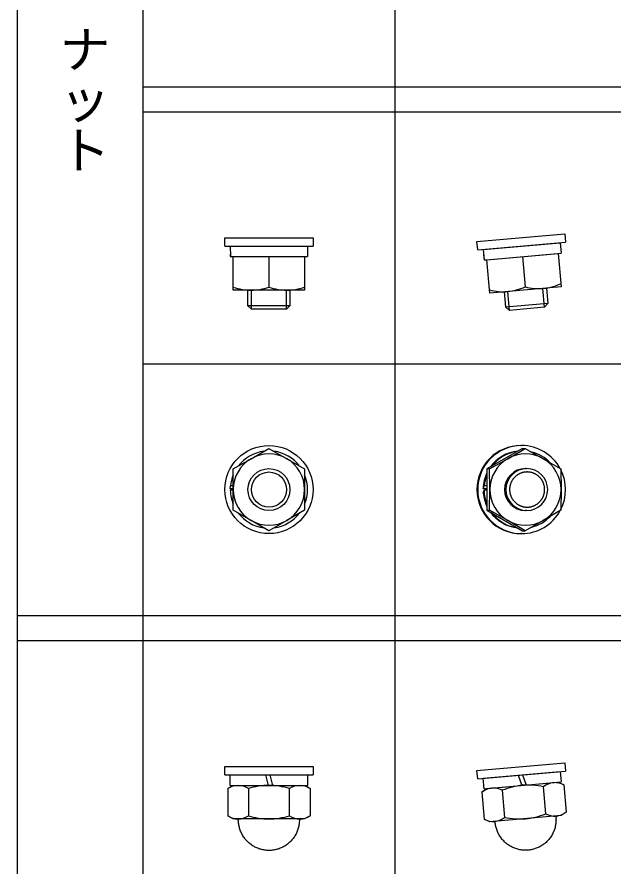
# Model space of a CAD drawing. Units: millimetres, scale not verified. Extents: x -585 to 585, y -390 to 417.
# Drawn here: x -585 to -442.8, y -197.9 to 4.6 of the extents above; entities that cross this region are included whole.
import ezdxf
from ezdxf.enums import TextEntityAlignment as Align

# ---------------------------------------------------------------- set-up
doc = ezdxf.new("R2010")
doc.units = ezdxf.units.MM
doc.header["$LTSCALE"] = 3
doc.layers.add('0-0', color=3, linetype='Continuous')
doc.layers.add('F-0', color=4, linetype='Continuous')
doc.styles.add('@ＭＳ ゴシック', font='')
doc.styles.get('@ＭＳ ゴシック').set_extended_font_data('@MS Gothic')

msp = doc.modelspace()

# ---------------------------------------------------------------- linework, layer by layer
at = {"layer": '0-0'}
for p, q in [((-535.5, -50), (-535.5, -48)), ((-535.5, -50), (-514.5, -50)), ((-534.198, -50), (-534.161, -52.5)), ((-534.198, -50), (-515.8, -50)), ((-515.8, -50), (-515.8, -52.5)), ((-475.286, -50.908), (-475.46, -48.915)), ((-475.286, -50.908), (-454.366, -49.077)), ((-473.989, -50.794), (-455.661, -49.191)), ((-455.661, -49.191), (-455.443, -51.681)), ((-534.186, -51.25), (-534.198, -52.5)), ((-534.198, -52.5), (-533.501, -52.5)), ((-533.5, -52.5), (-515.8, -52.5)), ((-533.5, -60.5), (-533.5, -52.5)), ((-533.5, -52.5), (-516.5, -52.5)), ((-525, -52.5), (-525, -59.741)), ((-516.5, -52.5), (-516.5, -60.5)), ((-473.989, -50.794), (-473.734, -53.281)), ((-473.867, -52.039), (-473.771, -53.285)), ((-473.075, -53.224), (-455.443, -51.681)), ((-473.075, -53.224), (-456.14, -51.742)), ((-464.608, -52.483), (-463.977, -59.696)), ((-456.14, -51.742), (-455.443, -59.712)), ((-473.771, -53.285), (-473.076, -53.224)), ((-472.378, -61.193), (-473.075, -53.224)), ((-516.5, -60.5), (-533.5, -60.5)), ((-529.188, -65), (-529.188, -60.5)), ((-520.812, -65), (-520.812, -60.5)), ((-520, -60.5), (-520, -64.188)), ((-455.443, -59.712), (-472.378, -61.193)), ((-459.346, -64.57), (-459.738, -60.087)), ((-458.93, -60.017), (-458.608, -63.691)), ((-467.69, -65.3), (-468.083, -60.817)), ((-520, -64.188), (-530, -64.188)), ((-520, -64.188), (-520.812, -65)), ((-458.608, -63.691), (-468.57, -64.562)), ((-459.346, -64.57), (-467.69, -65.3)), ((-458.608, -63.691), (-459.346, -64.57)), ((-520.812, -65), (-529.188, -65)), ((-529.25, -100.638), (-525, -98.185)), ((-525, -98.185), (-520.749, -100.638)), ((-464.608, -98.185), (-473.075, -103.092)), ((-468.145, -100.638), (-463.977, -98.185)), ((-465, -97.5), (-464.826, -97.5)), ((-464.608, -98.185), (-463.977, -98.185)), ((-463.977, -98.185), (-459.676, -100.638)), ((-533.5, -103.092), (-529.25, -100.638)), ((-520.749, -100.638), (-516.5, -103.092)), ((-472.444, -103.092), (-468.145, -100.638)), ((-459.676, -100.638), (-455.509, -103.092)), ((-533.5, -112.907), (-533.5, -103.092)), ((-473.075, -103.092), (-473.075, -112.907)), ((-472.444, -103.092), (-473.075, -103.092)), ((-472.378, -108), (-472.444, -103.092)), ((-463.91, -103), (-463.589, -103)), ((-534.198, -107.817), (-534.16, -107.147)), ((-533.5, -107.147), (-534.16, -107.147)), ((-473.989, -107.817), (-473.734, -107.147)), ((-473.075, -107.147), (-473.734, -107.147)), ((-533.499, -107.817), (-534.198, -107.817)), ((-533.499, -108.182), (-534.198, -108.182)), ((-473.075, -107.817), (-473.989, -107.817)), ((-473.951, -108.852), (-473.771, -108.182)), ((-473.075, -108.182), (-473.771, -108.182)), ((-472.444, -112.907), (-472.378, -108)), ((-529.25, -115.361), (-533.5, -112.907)), ((-473.075, -112.907), (-464.608, -117.814)), ((-473.075, -112.907), (-472.444, -112.907)), ((-468.145, -115.361), (-472.444, -112.907)), ((-463.589, -113), (-463.91, -113)), ((-455.509, -112.907), (-459.676, -115.361)), ((-525, -117.814), (-529.25, -115.361)), ((-520.749, -115.361), (-525, -117.814)), ((-463.977, -117.814), (-468.145, -115.361)), ((-459.676, -115.361), (-463.977, -117.814)), ((-464.826, -118.5), (-465, -118.5)), ((-464.608, -117.814), (-463.977, -117.814)), ((-514.5, -174), (-514.5, -176)), ((-454.54, -173.085), (-454.366, -175.077)), ((-535.5, -176), (-514.5, -176)), ((-534.2, -178.5), (-534.2, -176)), ((-525.852, -176), (-525.182, -178.5)), ((-524.817, -176), (-524.147, -178.5)), ((-475.286, -176.908), (-454.366, -175.077)), ((-465.674, -176.067), (-464.79, -178.499)), ((-464.643, -175.976), (-463.758, -178.409)), ((-473.773, -179.285), (-473.991, -176.794)), ((-473.773, -179.285), (-455.443, -177.681)), ((-473.075, -179.224), (-456.139, -177.742)), ((-456.139, -177.742), (-454.764, -178.384)), ((-534.814, -179.259), (-533.5, -178.5)), ((-534.814, -179.259), (-534.814, -185.741)), ((-534.2, -178.5), (-515.8, -178.5)), ((-533.5, -178.5), (-516.499, -178.5)), ((-529.907, -179.26), (-529.907, -185.741)), ((-520.092, -185.741), (-520.092, -179.26)), ((-516.499, -178.5), (-515.185, -179.259)), ((-515.185, -179.259), (-515.185, -185.741)), ((-474.319, -180.095), (-473.075, -179.224)), ((-474.319, -180.095), (-473.754, -186.552)), ((-469.43, -179.668), (-468.865, -186.124)), ((-459.087, -185.268), (-459.652, -178.812)), ((-454.764, -178.384), (-454.199, -184.841)), ((-533.5, -186.5), (-534.814, -185.741)), ((-515.185, -185.741), (-516.499, -186.5)), ((-455.442, -185.712), (-472.378, -187.193)), ((-454.199, -184.841), (-455.442, -185.712)), ((-516.499, -186.5), (-533.5, -186.5)), ((-532.729, -186.501), (-532.746, -186.5)), ((-472.378, -187.193), (-473.754, -186.552)), ((-471.61, -187.127), (-471.627, -187.128)), ((-524.752, -193.996), (-525, -194)), ((-463.01, -193.898), (-463.257, -193.924))]:
    msp.add_line(p, q, dxfattribs=at)
for points in [[(-535.5, -48), (-514.5, -48), (-514.5, -50)], [(-475.46, -48.915), (-454.54, -47.085), (-454.366, -49.077)], [(-529.188, -65), (-530, -64.188), (-530, -60.5)], [(-467.69, -65.3), (-468.57, -64.562), (-468.892, -60.888)], [(-516.5, -103.092), (-516.5, -112.907), (-520.749, -115.361)], [(-455.509, -103.092), (-455.443, -108), (-455.509, -112.907)], [(-466.148, -104.748), (-466.23, -104.818), (-466.312, -104.889), (-466.391, -104.962), (-466.469, -105.038), (-466.544, -105.116), (-466.617, -105.195), (-466.688, -105.277), (-466.758, -105.36), (-466.824, -105.445), (-466.889, -105.531), (-466.95, -105.619), (-467.01, -105.708), (-467.067, -105.798), (-467.122, -105.89), (-467.174, -105.982), (-467.224, -106.076), (-467.271, -106.17), (-467.316, -106.266), (-467.358, -106.362), (-467.398, -106.458), (-467.434, -106.555), (-467.469, -106.652), (-467.5, -106.75), (-467.53, -106.847), (-467.556, -106.945), (-467.58, -107.042), (-467.602, -107.14), (-467.621, -107.238), (-467.638, -107.334), (-467.652, -107.431), (-467.664, -107.528), (-467.674, -107.623), (-467.681, -107.718), (-467.686, -107.813), (-467.69, -107.906), (-467.69, -108), (-467.69, -108.093), (-467.686, -108.186), (-467.681, -108.281)], [(-462.468, -103.946), (-462.565, -103.922), (-462.662, -103.901), (-462.759, -103.882), (-462.856, -103.865), (-462.952, -103.85), (-463.048, -103.838), (-463.143, -103.829), (-463.238, -103.821), (-463.332, -103.816), (-463.426, -103.813), (-463.518, -103.812), (-463.611, -103.813), (-463.704, -103.816), (-463.798, -103.821), (-463.893, -103.829), (-463.989, -103.838), (-464.085, -103.85), (-464.181, -103.865), (-464.278, -103.882), (-464.374, -103.901), (-464.472, -103.922), (-464.569, -103.946), (-464.666, -103.974), (-464.763, -104.002), (-464.861, -104.034), (-464.958, -104.069), (-465.054, -104.106), (-465.15, -104.146), (-465.246, -104.187), (-465.341, -104.232), (-465.434, -104.279), (-465.528, -104.33), (-465.62, -104.382), (-465.711, -104.437), (-465.802, -104.494), (-465.89, -104.554), (-465.978, -104.617), (-466.063, -104.682), (-466.148, -104.748)], [(-459.568, -106.652), (-459.602, -106.555), (-459.639, -106.458), (-459.678, -106.362), (-459.721, -106.266), (-459.765, -106.17), (-459.812, -106.076), (-459.862, -105.982), (-459.914, -105.89), (-459.969, -105.798), (-460.026, -105.708), (-460.086, -105.619), (-460.148, -105.531), (-460.213, -105.445), (-460.279, -105.36), (-460.348, -105.277), (-460.419, -105.195), (-460.493, -105.116), (-460.568, -105.038), (-460.646, -104.962), (-460.725, -104.889), (-460.806, -104.818), (-460.889, -104.748), (-460.973, -104.682), (-461.059, -104.617), (-461.146, -104.554), (-461.235, -104.494), (-461.326, -104.437), (-461.417, -104.382), (-461.509, -104.33), (-461.602, -104.279), (-461.696, -104.232), (-461.791, -104.187), (-461.886, -104.146), (-461.982, -104.106), (-462.079, -104.069), (-462.176, -104.034), (-462.273, -104.002), (-462.37, -103.974), (-462.468, -103.946)], [(-460.086, -110.381), (-460.026, -110.291), (-459.969, -110.201), (-459.914, -110.11), (-459.862, -110.017), (-459.812, -109.923), (-459.765, -109.829), (-459.721, -109.734), (-459.678, -109.638), (-459.639, -109.542), (-459.602, -109.444), (-459.568, -109.347), (-459.537, -109.25), (-459.507, -109.152), (-459.481, -109.054), (-459.457, -108.957), (-459.435, -108.859), (-459.416, -108.762), (-459.399, -108.665), (-459.385, -108.568), (-459.373, -108.472), (-459.363, -108.376), (-459.356, -108.281), (-459.35, -108.186), (-459.347, -108.093), (-459.346, -108), (-459.347, -107.906), (-459.35, -107.813), (-459.356, -107.718), (-459.363, -107.623), (-459.373, -107.528), (-459.385, -107.431), (-459.399, -107.334), (-459.416, -107.238), (-459.435, -107.14), (-459.457, -107.042), (-459.481, -106.945), (-459.507, -106.847), (-459.537, -106.75), (-459.568, -106.652)], [(-467.681, -108.281), (-467.674, -108.376), (-467.664, -108.472), (-467.652, -108.568), (-467.638, -108.665), (-467.621, -108.762), (-467.602, -108.859), (-467.58, -108.957), (-467.556, -109.054), (-467.53, -109.152), (-467.5, -109.25), (-467.469, -109.347), (-467.434, -109.444), (-467.398, -109.542), (-467.358, -109.638), (-467.316, -109.734), (-467.271, -109.829), (-467.224, -109.923), (-467.174, -110.017), (-467.122, -110.11), (-467.067, -110.201), (-467.01, -110.291), (-466.95, -110.381), (-466.889, -110.468), (-466.824, -110.554), (-466.758, -110.639), (-466.688, -110.722), (-466.617, -110.804), (-466.544, -110.883), (-466.469, -110.961), (-466.391, -111.037), (-466.312, -111.11), (-466.23, -111.182), (-466.148, -111.251), (-466.063, -111.318), (-465.978, -111.382), (-465.89, -111.445), (-465.802, -111.505), (-465.711, -111.562), (-465.62, -111.618)], [(-463.518, -112.188), (-463.426, -112.186), (-463.332, -112.183), (-463.238, -112.178), (-463.143, -112.17), (-463.048, -112.161), (-462.952, -112.149), (-462.856, -112.134), (-462.759, -112.118), (-462.662, -112.098), (-462.565, -112.077), (-462.468, -112.053), (-462.37, -112.026), (-462.273, -111.997), (-462.176, -111.965), (-462.079, -111.93), (-461.982, -111.894), (-461.886, -111.854), (-461.791, -111.812), (-461.696, -111.767), (-461.602, -111.72), (-461.509, -111.67), (-461.417, -111.618), (-461.326, -111.562), (-461.235, -111.505), (-461.146, -111.445), (-461.059, -111.382), (-460.973, -111.318), (-460.889, -111.251), (-460.806, -111.182), (-460.725, -111.11), (-460.646, -111.037), (-460.568, -110.961), (-460.493, -110.883), (-460.419, -110.804), (-460.348, -110.722), (-460.279, -110.639), (-460.213, -110.554), (-460.148, -110.468), (-460.086, -110.381)], [(-465.62, -111.618), (-465.528, -111.67), (-465.434, -111.72), (-465.341, -111.767), (-465.246, -111.812), (-465.15, -111.854), (-465.054, -111.894), (-464.958, -111.93), (-464.861, -111.965), (-464.763, -111.997), (-464.666, -112.026), (-464.569, -112.053), (-464.472, -112.077), (-464.374, -112.098), (-464.278, -112.118), (-464.181, -112.134), (-464.085, -112.149), (-463.989, -112.161), (-463.893, -112.17), (-463.798, -112.178), (-463.704, -112.183), (-463.611, -112.186), (-463.518, -112.188)], [(-535.5, -176), (-535.5, -174), (-514.5, -174)], [(-475.286, -176.908), (-475.46, -174.915), (-454.54, -173.085)], [(-534.2, -176), (-515.8, -176), (-515.8, -178.5)], [(-473.991, -176.794), (-455.661, -175.191), (-455.443, -177.681)], [(-456.194, -185.777), (-456.21, -185.78), (-456.228, -185.782), (-456.261, -185.788), (-456.31, -185.802), (-456.327, -185.808), (-456.342, -185.814), (-456.358, -185.821), (-456.374, -185.828), (-456.388, -185.836), (-456.404, -185.845), (-456.433, -185.863), (-456.46, -185.883), (-456.473, -185.894), (-456.499, -185.917), (-456.522, -185.942), (-456.544, -185.968), (-456.555, -185.982), (-456.564, -185.996), (-456.573, -186.01), (-456.582, -186.025), (-456.591, -186.039), (-456.598, -186.054), (-456.606, -186.07), (-456.619, -186.102), (-456.625, -186.118), (-456.63, -186.134), (-456.638, -186.167), (-456.641, -186.184), (-456.645, -186.201), (-456.648, -186.235), (-456.649, -186.252), (-456.65, -186.269), (-456.65, -186.286), (-456.65, -186.303), (-456.64, -186.551), (-456.639, -186.798), (-456.646, -187.046), (-456.662, -187.294), (-456.687, -187.541)], [(-532.046, -188.455), (-532.101, -188.214), (-532.146, -187.97), (-532.184, -187.725), (-532.213, -187.478), (-532.234, -187.232), (-532.246, -186.984), (-532.246, -186.967), (-532.248, -186.95), (-532.25, -186.933), (-532.253, -186.916), (-532.259, -186.882), (-532.264, -186.866), (-532.269, -186.85), (-532.28, -186.818), (-532.286, -186.802), (-532.294, -186.786), (-532.31, -186.756), (-532.318, -186.741), (-532.327, -186.726), (-532.337, -186.713), (-532.347, -186.698), (-532.358, -186.686), (-532.368, -186.672), (-532.38, -186.659), (-532.404, -186.635), (-532.43, -186.613), (-532.457, -186.592), (-532.471, -186.582), (-532.5, -186.565), (-532.53, -186.549), (-532.546, -186.542), (-532.562, -186.535), (-532.578, -186.53), (-532.594, -186.524), (-532.61, -186.519), (-532.627, -186.514), (-532.678, -186.505), (-532.711, -186.502), (-532.729, -186.501)], [(-517.898, -188.214), (-517.953, -188.455), (-518.015, -188.695), (-518.086, -188.933), (-518.165, -189.168), (-518.251, -189.4), (-518.346, -189.63), (-518.448, -189.855), (-518.558, -190.077), (-518.675, -190.295), (-518.8, -190.51), (-518.933, -190.719), (-519.072, -190.924), (-519.218, -191.125), (-519.37, -191.32), (-519.53, -191.51), (-519.696, -191.694), (-519.868, -191.872), (-520.046, -192.044), (-520.23, -192.21), (-520.419, -192.37), (-520.614, -192.524), (-520.814, -192.67), (-521.019, -192.81), (-521.229, -192.942), (-521.442, -193.068), (-521.66, -193.186), (-521.882, -193.296), (-522.108, -193.398), (-522.337, -193.494), (-522.569, -193.581), (-522.804, -193.66), (-523.042, -193.731), (-523.281, -193.794), (-523.522, -193.848), (-523.766, -193.894), (-524.011, -193.933), (-524.258, -193.962), (-524.504, -193.983), (-524.752, -193.996)], [(-517.254, -186.5), (-517.27, -186.501), (-517.288, -186.502), (-517.322, -186.505), (-517.372, -186.514), (-517.389, -186.519), (-517.405, -186.524), (-517.422, -186.53), (-517.438, -186.535), (-517.453, -186.542), (-517.469, -186.549), (-517.499, -186.565), (-517.528, -186.582), (-517.542, -186.592), (-517.57, -186.613), (-517.595, -186.635), (-517.619, -186.659), (-517.631, -186.672), (-517.642, -186.686), (-517.652, -186.698), (-517.662, -186.713), (-517.672, -186.726), (-517.681, -186.741), (-517.69, -186.756), (-517.706, -186.786), (-517.713, -186.802), (-517.719, -186.818), (-517.73, -186.85), (-517.735, -186.866), (-517.74, -186.882), (-517.746, -186.916), (-517.749, -186.933), (-517.751, -186.95), (-517.753, -186.967), (-517.754, -186.984), (-517.766, -187.232), (-517.786, -187.478), (-517.815, -187.725), (-517.853, -187.97), (-517.898, -188.214)], [(-470.76, -189.014), (-470.835, -188.778), (-470.902, -188.539), (-470.96, -188.299), (-471.011, -188.056), (-471.053, -187.812), (-471.086, -187.566), (-471.089, -187.549), (-471.092, -187.533), (-471.096, -187.516), (-471.099, -187.499), (-471.109, -187.466), (-471.115, -187.451), (-471.121, -187.434), (-471.135, -187.403), (-471.143, -187.388), (-471.151, -187.373), (-471.17, -187.345), (-471.18, -187.33), (-471.19, -187.317), (-471.201, -187.304), (-471.213, -187.29), (-471.224, -187.279), (-471.236, -187.266), (-471.249, -187.254), (-471.275, -187.232), (-471.302, -187.212), (-471.331, -187.194), (-471.346, -187.186), (-471.376, -187.171), (-471.408, -187.157), (-471.425, -187.152), (-471.44, -187.147), (-471.457, -187.142), (-471.474, -187.138), (-471.49, -187.135), (-471.507, -187.132), (-471.559, -187.126), (-471.592, -187.126), (-471.61, -187.127)], [(-456.687, -187.541), (-456.72, -187.786), (-456.761, -188.031), (-456.81, -188.273), (-456.869, -188.515), (-456.935, -188.753), (-457.009, -188.99), (-457.091, -189.224), (-457.181, -189.454), (-457.279, -189.682), (-457.385, -189.906), (-457.499, -190.127), (-457.62, -190.343), (-457.747, -190.556), (-457.882, -190.763), (-458.025, -190.966), (-458.174, -191.164), (-458.33, -191.357), (-458.493, -191.544), (-458.661, -191.725), (-458.836, -191.901), (-459.017, -192.071), (-459.203, -192.235), (-459.395, -192.391), (-459.592, -192.542), (-459.794, -192.685), (-460.001, -192.821), (-460.213, -192.951), (-460.428, -193.073), (-460.648, -193.187), (-460.871, -193.294), (-461.099, -193.394), (-461.329, -193.485), (-461.562, -193.568), (-461.798, -193.644), (-462.037, -193.711), (-462.278, -193.771), (-462.521, -193.822), (-462.764, -193.864), (-463.01, -193.898)], [(-525, -194), (-525.247, -193.996), (-525.495, -193.983), (-525.742, -193.962), (-525.988, -193.933), (-526.233, -193.894), (-526.477, -193.848), (-526.718, -193.794), (-526.958, -193.731), (-527.195, -193.66), (-527.43, -193.581), (-527.662, -193.494), (-527.891, -193.398), (-528.117, -193.296), (-528.339, -193.186), (-528.557, -193.068), (-528.77, -192.942), (-528.98, -192.81), (-529.185, -192.67), (-529.385, -192.524), (-529.58, -192.37), (-529.769, -192.21), (-529.953, -192.044), (-530.131, -191.872), (-530.303, -191.694), (-530.469, -191.51), (-530.629, -191.32), (-530.782, -191.125), (-530.927, -190.924), (-531.066, -190.719), (-531.199, -190.51), (-531.324, -190.295), (-531.442, -190.077), (-531.551, -189.855), (-531.654, -189.63), (-531.748, -189.4), (-531.834, -189.168), (-531.914, -188.933), (-531.984, -188.695), (-532.046, -188.455)], [(-463.257, -193.924), (-463.503, -193.941), (-463.752, -193.95), (-463.999, -193.951), (-464.247, -193.943), (-464.494, -193.926), (-464.741, -193.901), (-464.987, -193.868), (-465.23, -193.827), (-465.473, -193.777), (-465.715, -193.718), (-465.953, -193.651), (-466.19, -193.577), (-466.423, -193.494), (-466.654, -193.404), (-466.881, -193.305), (-467.105, -193.199), (-467.325, -193.085), (-467.542, -192.964), (-467.754, -192.836), (-467.961, -192.7), (-468.164, -192.557), (-468.361, -192.407), (-468.554, -192.251), (-468.741, -192.088), (-468.922, -191.92), (-469.098, -191.745), (-469.267, -191.564), (-469.43, -191.376), (-469.586, -191.184), (-469.737, -190.987), (-469.88, -190.784), (-470.016, -190.577), (-470.144, -190.366), (-470.266, -190.15), (-470.38, -189.93), (-470.486, -189.706), (-470.586, -189.479), (-470.677, -189.248), (-470.76, -189.014)]]:
    msp.add_lwpolyline(points, dxfattribs=at)
for radius in [10.5, 5, 4.188]:
    msp.add_circle((-525, -108), radius, dxfattribs=at)
for centre, radius, start, end in [((-529.066, -47.197), 13.305, 250.534, 269.207), ((-529.434, -47.193), 13.308, 270.791, 289.463), ((-520.566, -47.193), 13.309, 250.537, 269.209), ((-520.934, -47.197), 13.305, 270.793, 289.466), ((-469.121, -47.554), 13.305, 255.534, 274.207), ((-469.488, -47.582), 13.308, 275.791, 294.463), ((-460.654, -46.809), 13.309, 255.537, 274.209), ((-461.02, -46.846), 13.305, 275.793, 294.466), ((-525, -108), 9.2, 97.505, 142.495), ((-525, -108), 9.2, 37.505, 82.495), ((-464.96, -108), 10.5, 90.218, 269.782), ((-464.786, -108), 10.5, 90.218, 269.782), ((-464.818, -107.957), 9.158, 95.835, 144.353), ((-464.601, -107.956), 9.158, 97.555, 142.631), ((-464.834, -107.954), 10.454, 28.088, 89.958), ((-464.616, -107.955), 9.157, 43.894, 76.113), ((-524.999, -108), 8.5, 120.004, 180), ((-525, -107.999), 8.5, 59.996, 120.004), ((-525, -108), 8.5, 0, 59.996), ((-463.872, -107.994), 8.506, 120.153, 180.04), ((-463.91, -107.939), 8.44, 59.887, 120.114), ((-463.949, -107.994), 8.506, 359.961, 59.847), ((-463.891, -108), 5, 90.218, 269.782), ((-463.57, -108), 5, 90.218, 269.782), ((-463.91, -107.962), 4.962, 88.957, 90), ((-463.608, -108), 5, 270.218, 89.782), ((-464.902, -108), 10.536, 333.101, 26.899), ((-525, -108), 9.2, 157.505, 174.683), ((-525, -108), 9.2, 337.505, 22.495), ((-464.762, -107.999), 9.229, 154.267, 178.87), ((-464.544, -107.999), 9.229, 157.581, 174.705), ((-525, -108), 9.2, 181.138, 202.495), ((-524.999, -108), 8.5, 180, 239.996), ((-525, -108), 8.5, 300.004, 0), ((-464.763, -108.001), 9.227, 185.294, 205.734), ((-464.542, -108), 9.23, 181.131, 202.414), ((-463.872, -108.006), 8.506, 179.961, 239.847), ((-463.949, -108.006), 8.506, 300.153, 0.039), ((-464.818, -108.042), 9.158, 215.647, 264.164), ((-464.834, -108.046), 10.454, 270.042, 331.912), ((-463.91, -108.038), 4.962, 270, 271.041), ((-525, -108), 9.2, 217.505, 262.495), ((-525, -108), 8.5, 239.996, 300.004), ((-525, -108), 9.2, 277.507, 322.497), ((-464.601, -108.043), 9.158, 217.368, 262.445), ((-463.91, -108.06), 8.44, 239.887, 300.114), ((-464.616, -108.044), 9.157, 283.889, 316.107), ((-456.679, -182.7), 4.894, 96.96, 127.41), ((-457.018, -182.737), 4.902, 62.618, 92.966), ((-532.187, -183.406), 4.909, 92.042, 122.358), ((-532.53, -183.392), 4.894, 57.59, 88.036), ((-524.802, -196.01), 17.51, 90.69, 106.952), ((-525.198, -196.009), 17.51, 73.047, 89.311), ((-517.469, -183.392), 4.894, 91.96, 122.41), ((-517.81, -183.399), 4.902, 57.618, 87.966), ((-471.34, -183.996), 4.909, 97.042, 127.358), ((-471.683, -184.013), 4.894, 62.59, 93.036), ((-462.884, -195.909), 17.51, 95.69, 111.952), ((-463.279, -195.942), 17.51, 78.047, 94.311), ((-532.189, -181.6), 4.903, 237.625, 267.995), ((-532.532, -181.602), 4.902, 272.006, 302.382), ((-524.803, -168.991), 17.51, 253.054, 269.358), ((-525.196, -168.99), 17.511, 270.642, 286.946), ((-517.467, -181.602), 4.902, 237.618, 267.994), ((-517.81, -181.6), 4.903, 272.005, 302.376), ((-471.841, -182.229), 4.902, 277.006, 307.382), ((-465.24, -168.993), 17.51, 258.054, 274.358), ((-465.632, -169.027), 17.511, 275.642, 291.946), ((-456.833, -180.916), 4.902, 242.618, 272.994), ((-457.175, -180.944), 4.903, 277.005, 307.376), ((-471.499, -182.198), 4.903, 242.625, 272.995)]:
    msp.add_arc(centre, radius, start, end, dxfattribs=at)
at = {"layer": 'F-0', "color": 6}
for p, q in [((-585, 390), (-585, -390)), ((-555, 390), (-555, -390))]:
    msp.add_line(p, q, dxfattribs=at)
at = {"layer": 'F-0'}
for p, q in [((-495, 390), (-495, -390)), ((-555, -12), (585, -12)), ((-555, -18), (585, -18)), ((-555, -78), (585, -78)), ((-585, -138), (585, -138)), ((-585, -144), (585, -144))]:
    msp.add_line(p, q, dxfattribs=at)

# ---------------------------------------------------------------- texts
at = {"layer": 'F-0', "color": 7, "style": '@ＭＳ ゴシック'}
msp.add_text('ナット', height=8.798, rotation=270, dxfattribs=at).set_placement((-576, 3), align=Align.BOTTOM_LEFT)

doc.saveas('drawing.dxf')
